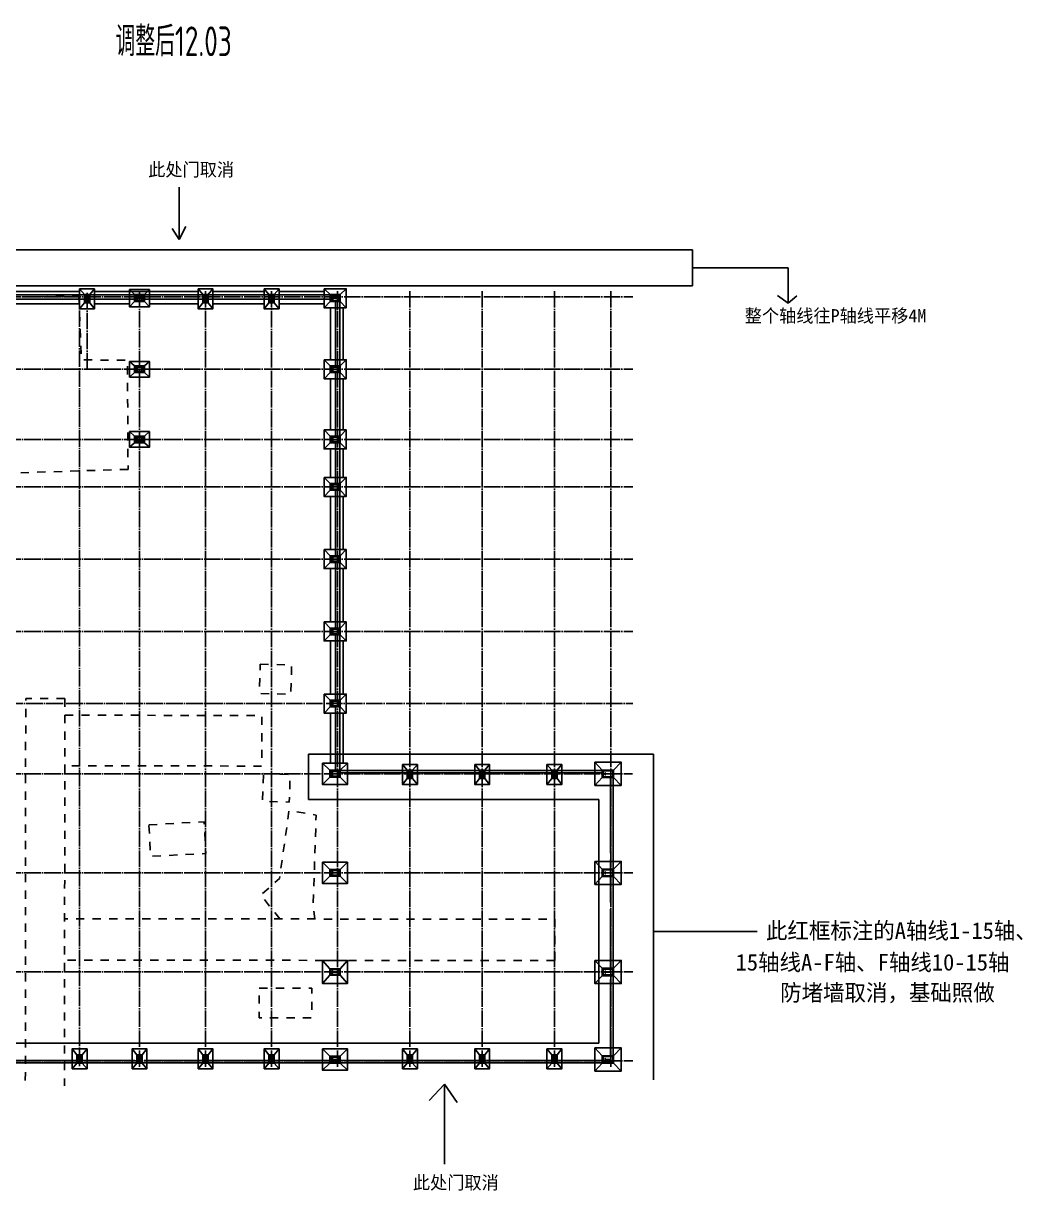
# Model space of a CAD drawing. Extents: x 69728788 to 150676229, y 15322671 to 43663798.
# Drawn here: x 75398821 to 75519835, y 20829631 to 20970999 of the extents above; entities that cross this region are included whole.
import ezdxf

# ---------------------------------------------------------------- set-up
doc = ezdxf.new("R2010")
doc.units = 0
doc.header["$LTSCALE"] = 1000
doc.header["$MEASUREMENT"] = 0
doc.linetypes.add('DOTE', pattern=[2.42, 2, -0.2, 0.02, -0.2])
doc.linetypes.add('X6', pattern=[2, 1, -1])
doc.layers.get('0').update_dxf_attribs({"linetype": 'CONTINUOUS'})
for name, color, linetype in [('DLSS', 4, 'CONTINUOUS'), ('DOTE', 251, 'DOTE'), ('TEXT', 7, 'CONTINUOUS'), ('WALL', 4, 'CONTINUOUS'), ('基础', 2, 'CONTINUOUS'), ('基础堆坡线', 97, 'CONTINUOUS'), ('填充8#', 8, 'CONTINUOUS'), ('柱', 2, 'CONTINUOUS'), ('钢柱', 3, 'CONTINUOUS')]:
    doc.layers.add(name, color=color, linetype=linetype)
doc.styles.add('TSSD_Rein', font='atssdeng.shx', dxfattribs={"width": 0.7, "bigfont": 'atssdchn.shx'})

msp = doc.modelspace()

# ---------------------------------------------------------------- linework, layer by layer
at = {"color": 7}
for p, q in [((75417709.9, 20951174.3), (75417709.9, 20944835)), ((75417709.9, 20944835), (75416853.2, 20946148.5)), ((75417709.9, 20944835), (75418509.4, 20946377)), ((75449840.4, 20842512.1), (75447975.5, 20840530.7)), ((75449840.4, 20842512.1), (75449840.4, 20832835.3)), ((75449840.4, 20842512.1), (75451355.6, 20840297.6))]:
    msp.add_line(p, q, dxfattribs=at)
at = {"color": 1}
for p, q in [((75479851.3, 20943574), (75354671.3, 20943574)), ((75479851.3, 20939224.2), (75479851.3, 20943574)), ((75479851.3, 20941399.1), (75491436.3, 20941399.1)), ((75491436.3, 20941399.1), (75491436.3, 20937113.4)), ((75354671.3, 20939224.2), (75479851.3, 20939224.2)), ((75491436.3, 20937113.4), (75490156.9, 20938033.6)), ((75491436.3, 20937113.4), (75492475.6, 20937993.7)), ((75433347.6, 20877012.1), (75433347.6, 20882479.1)), ((75433347.6, 20882479.1), (75475121, 20882479.1)), ((75475121, 20882479.1), (75475121, 20843071.5)), ((75468512.4, 20877012.1), (75433347.6, 20877012.1)), ((75468512.4, 20847477.3), (75468512.4, 20877012.1)), ((75475121, 20861020.9), (75487686.5, 20861020.9)), ((75360326.8, 20847477.3), (75468512.4, 20847477.3))]:
    msp.add_line(p, q, dxfattribs=at)
at = {"layer": 'DLSS', "linetype": 'X6', "flags": 128}
for points, elevation in [([(75411498.6, 20916987), (75394751.5, 20916458.8), (75394858.1, 20937812.9), (75405546, 20937950)], 364.1), ([(75405546, 20937950), (75405853.9, 20930251), (75411421.7, 20930193), (75411498.6, 20916987)], 364.1), ([(75403846, 20889226.6), (75399105.7, 20889236.5), (75399059.4, 20842327.5)], 10528), ([(75403846, 20889226.6), (75403799.7, 20842322.9)], 10029.7), ([(75403844, 20887217.5), (75427709.3, 20887167.4), (75427696.4, 20881055.1), (75403838, 20881078.6)], 6628.9), ([(75429888.9, 20862534.1), (75427571.1, 20865440.1), (75429847.3, 20867422.2), (75430991.6, 20875639.1), (75434280.4, 20875124.3), (75433926.7, 20864373.6), (75434110.8, 20862530)], 10021.8), ([(75463190.4, 20857493.7), (75463195.3, 20862501.3), (75403819.7, 20862559.9)], 10021.8), ([(75463176.6, 20857493.7), (75403814.8, 20857552.2)], 10018.6)]:
    msp.add_lwpolyline(points, dxfattribs=dict(at, elevation=elevation))
for points, elevation in [([(75427501.3, 20893389.7), (75431314.4, 20893285.7), (75431216.6, 20889746.4), (75427404.8, 20889850.6)], 9257.3), ([(75427898.9, 20880137.8), (75431136.6, 20880029.7), (75431026.1, 20876686.1), (75427792.7, 20876794.3)], 9259.3), ([(75414031.4, 20873938.2), (75420721.2, 20874305.2), (75420922.6, 20870464.3), (75414234.9, 20870112.5)], 9519.3), ([(75427396.9, 20854171.8), (75433746, 20854165.5), (75433742.4, 20850571.1), (75427393.4, 20850577.4)], 8818.5)]:
    msp.add_lwpolyline(points, close=True, dxfattribs=dict(at, elevation=elevation))
at = {"layer": 'DOTE'}
for p, q in [((75405631.7, 20844695.7), (75405631.7, 20938695.7)), ((75406531.7, 20929112.7), (75406531.7, 20938445.7)), ((75412882.1, 20844612.7), (75412882.1, 20938612.7)), ((75420882.1, 20844612.7), (75420882.1, 20938612.7)), ((75428882.1, 20844612.7), (75428882.1, 20938612.7)), ((75436882.1, 20844612.7), (75436882.1, 20938612.7)), ((75445632.1, 20844612.7), (75445632.1, 20938612.7)), ((75454382.1, 20844612.7), (75454382.1, 20938612.7)), ((75463132.1, 20844612.7), (75463132.1, 20938612.7)), ((75469982.1, 20844612.7), (75469982.1, 20938612.7)), ((75362632.1, 20937862.7), (75472632.1, 20937862.7)), ((75362632.1, 20929112.7), (75472632.1, 20929112.7)), ((75362632.1, 20920612.7), (75472632.1, 20920612.7)), ((75362632.1, 20914862.7), (75472632.1, 20914862.7)), ((75362632.1, 20906112.7), (75472632.1, 20906112.7)), ((75362632.1, 20897362.7), (75472632.1, 20897362.7)), ((75362882.1, 20888612.7), (75472632.1, 20888612.7)), ((75362632.1, 20880112.7), (75472607.1, 20880112.7)), ((75362632.1, 20868112.7), (75472632.1, 20868112.7)), ((75362632.1, 20856112.7), (75472632.1, 20856112.7)), ((75362632.1, 20845362.7), (75472632.1, 20845362.7))]:
    msp.add_line(p, q, dxfattribs=at)
at = {"layer": 'WALL'}
for p, q in [((75364732.1, 20938112.7), (75437132.1, 20938112.7)), ((75394031.7, 20938512.7), (75405631.7, 20938512.7)), ((75407431.7, 20938512.7), (75419982.1, 20938512.7)), ((75421782.1, 20938512.7), (75427982.1, 20938512.7)), ((75429782.1, 20938512.7), (75435232.1, 20938512.7)), ((75394031.7, 20937012.7), (75405631.7, 20937012.7)), ((75394106.7, 20937612.7), (75406256.7, 20937612.7)), ((75406806.7, 20937612.7), (75412332.1, 20937612.7)), ((75407431.7, 20937012.7), (75411682.1, 20937012.7)), ((75413432.1, 20937612.7), (75420607.1, 20937612.7)), ((75414082.1, 20937012.7), (75419982.1, 20937012.7)), ((75421157.1, 20937612.7), (75428607.1, 20937612.7)), ((75421782.1, 20937012.7), (75427982.1, 20937012.7)), ((75429157.1, 20937612.7), (75435982.1, 20937612.7)), ((75429782.1, 20937012.7), (75435232.1, 20937012.7)), ((75436632.1, 20929462.7), (75436632.1, 20937362.7)), ((75437132.1, 20880512.7), (75437132.1, 20937312.7)), ((75436032.1, 20930262.7), (75436032.1, 20936562.7)), ((75437532.1, 20930262.7), (75437532.1, 20936562.7)), ((75436632.1, 20920962.7), (75436632.1, 20928762.7)), ((75436032.1, 20921762.7), (75436032.1, 20927962.7)), ((75437532.1, 20921762.7), (75437532.1, 20927962.7)), ((75436632.1, 20915212.7), (75436632.1, 20920262.7)), ((75436032.1, 20916012.7), (75436032.1, 20919462.7)), ((75437532.1, 20916012.7), (75437532.1, 20919462.7)), ((75436632.1, 20906462.7), (75436632.1, 20914512.7)), ((75436032.1, 20907262.7), (75436032.1, 20913712.7)), ((75437532.1, 20907262.7), (75437532.1, 20913712.7)), ((75436632.1, 20897712.7), (75436632.1, 20905762.7)), ((75436032.1, 20898512.7), (75436032.1, 20904962.7)), ((75437532.1, 20898512.7), (75437532.1, 20904962.7)), ((75436032.1, 20889762.7), (75436032.1, 20896212.7)), ((75436632.1, 20888962.7), (75436632.1, 20897012.7)), ((75437532.1, 20889762.7), (75437532.1, 20896212.7)), ((75436032.1, 20881412.7), (75436032.1, 20887462.7)), ((75436632.1, 20880512.7), (75436632.1, 20888262.7)), ((75437532.1, 20881412.7), (75437532.1, 20887462.7)), ((75437132.1, 20880512.7), (75470232.1, 20880512.7)), ((75437132.1, 20880212.7), (75445357.1, 20880212.7)), ((75445907.1, 20880212.7), (75454107.1, 20880212.7)), ((75454657.1, 20880212.7), (75462857.1, 20880212.7)), ((75463407.1, 20880212.7), (75468912.1, 20880212.7)), ((75469932.1, 20870512.7), (75469932.1, 20879712.7)), ((75470232.1, 20845912.7), (75470232.1, 20879712.7)), ((75469932.1, 20864512.7), (75469932.1, 20869712.7)), ((75469932.1, 20856012.7), (75469932.1, 20863712.7)), ((75469932.1, 20850212.7), (75469932.1, 20855212.7)), ((75469932.1, 20845912.7), (75469932.1, 20850212.7)), ((75364732.1, 20845112.7), (75468962.1, 20845112.7)), ((75397606.7, 20845412.7), (75405356.7, 20845412.7)), ((75405906.7, 20845412.7), (75412332.1, 20845412.7)), ((75413432.1, 20845412.7), (75420607.1, 20845412.7)), ((75421157.1, 20845412.7), (75428607.1, 20845412.7)), ((75429157.1, 20845412.7), (75435982.1, 20845412.7)), ((75437132.1, 20845412.7), (75445357.1, 20845412.7)), ((75445907.1, 20845412.7), (75454107.1, 20845412.7)), ((75454657.1, 20845412.7), (75462857.1, 20845412.7)), ((75463407.1, 20845412.7), (75468962.1, 20845412.7))]:
    msp.add_line(p, q, dxfattribs=at)
at = {"layer": '基础'}
for points in [[(75405631.7, 20938837.7), (75407431.7, 20938837.7), (75407431.7, 20936437.7), (75405631.7, 20936437.7)], [(75411682.1, 20938762.7), (75414082.1, 20938762.7), (75414082.1, 20936662.7), (75411682.1, 20936662.7)], [(75419982.1, 20938837.7), (75421782.1, 20938837.7), (75421782.1, 20936437.7), (75419982.1, 20936437.7)], [(75427982.1, 20938837.7), (75429782.1, 20938837.7), (75429782.1, 20936437.7), (75427982.1, 20936437.7)], [(75435232.1, 20938862.7), (75437932.1, 20938862.7), (75437932.1, 20936562.7), (75435232.1, 20936562.7)], [(75411682.1, 20930062.7), (75414082.1, 20930062.7), (75414082.1, 20928162.7), (75411682.1, 20928162.7)], [(75435232.1, 20930262.7), (75437932.1, 20930262.7), (75437932.1, 20927962.7), (75435232.1, 20927962.7)], [(75411682.1, 20921562.7), (75414082.1, 20921562.7), (75414082.1, 20919662.7), (75411682.1, 20919662.7)], [(75435232.1, 20921762.7), (75437932.1, 20921762.7), (75437932.1, 20919462.7), (75435232.1, 20919462.7)], [(75435232.1, 20916012.7), (75437932.1, 20916012.7), (75437932.1, 20913712.7), (75435232.1, 20913712.7)], [(75435232.1, 20907262.7), (75437932.1, 20907262.7), (75437932.1, 20904962.7), (75435232.1, 20904962.7)], [(75435232.1, 20898512.7), (75437932.1, 20898512.7), (75437932.1, 20896212.7), (75435232.1, 20896212.7)], [(75435232.1, 20889762.7), (75437932.1, 20889762.7), (75437932.1, 20887462.7), (75435232.1, 20887462.7)], [(75468032.1, 20881512.7), (75471232.1, 20881512.7), (75471232.1, 20878712.7), (75468032.1, 20878712.7)], [(75435057.1, 20881412.7), (75438057.1, 20881412.7), (75438057.1, 20878812.7), (75435057.1, 20878812.7)], [(75444732.1, 20881237.7), (75446532.1, 20881237.7), (75446532.1, 20878837.7), (75444732.1, 20878837.7)], [(75453482.1, 20881237.7), (75455282.1, 20881237.7), (75455282.1, 20878837.7), (75453482.1, 20878837.7)], [(75462232.1, 20881237.7), (75464032.1, 20881237.7), (75464032.1, 20878837.7), (75462232.1, 20878837.7)], [(75435057.1, 20869412.7), (75438057.1, 20869412.7), (75438057.1, 20866812.7), (75435057.1, 20866812.7)], [(75468032.1, 20869512.7), (75471232.1, 20869512.7), (75471232.1, 20866712.7), (75468032.1, 20866712.7)], [(75435057.1, 20857512.7), (75438057.1, 20857512.7), (75438057.1, 20854712.7), (75435057.1, 20854712.7)], [(75468032.1, 20857512.7), (75471232.1, 20857512.7), (75471232.1, 20854712.7), (75468032.1, 20854712.7)], [(75404731.7, 20844387.7), (75406531.7, 20844387.7), (75406531.7, 20846787.7), (75404731.7, 20846787.7)], [(75411982.1, 20844387.7), (75413782.1, 20844387.7), (75413782.1, 20846787.7), (75411982.1, 20846787.7)], [(75419982.1, 20844387.7), (75421782.1, 20844387.7), (75421782.1, 20846787.7), (75419982.1, 20846787.7)], [(75427982.1, 20844387.7), (75429782.1, 20844387.7), (75429782.1, 20846787.7), (75427982.1, 20846787.7)], [(75435057.1, 20846812.7), (75438057.1, 20846812.7), (75438057.1, 20844212.7), (75435057.1, 20844212.7)], [(75444732.1, 20844387.7), (75446532.1, 20844387.7), (75446532.1, 20846787.7), (75444732.1, 20846787.7)], [(75453482.1, 20844387.7), (75455282.1, 20844387.7), (75455282.1, 20846787.7), (75453482.1, 20846787.7)], [(75462232.1, 20844387.7), (75464032.1, 20844387.7), (75464032.1, 20846787.7), (75462232.1, 20846787.7)], [(75468032.1, 20846912.7), (75471232.1, 20846912.7), (75471232.1, 20844112.7), (75468032.1, 20844112.7)]]:
    msp.add_lwpolyline(points, close=True, dxfattribs=at)
at = {"layer": '基础堆坡线'}
for p, q in [((75406206.7, 20938162.7), (75405631.7, 20938837.7)), ((75406853.3, 20938162.7), (75407431.7, 20938837.7)), ((75412282.1, 20938162.7), (75411682.1, 20938762.7)), ((75413482.1, 20938162.7), (75414082.1, 20938762.7)), ((75420557.1, 20938162.7), (75419982.1, 20938837.7)), ((75421203.7, 20938162.7), (75421782.1, 20938837.7)), ((75428557.1, 20938162.7), (75427982.1, 20938837.7)), ((75429203.7, 20938162.7), (75429782.1, 20938837.7)), ((75435982.1, 20938162.7), (75435232.1, 20938862.7)), ((75437182.1, 20938162.7), (75437932.1, 20938862.7)), ((75406206.7, 20937137.7), (75405631.7, 20936437.7)), ((75406856.7, 20937137.7), (75407431.7, 20936437.7)), ((75412282.1, 20937312.7), (75411682.1, 20936662.7)), ((75413482.1, 20937312.7), (75414082.1, 20936662.7)), ((75420557.1, 20937137.7), (75419982.1, 20936437.7)), ((75421207.1, 20937137.7), (75421782.1, 20936437.7)), ((75428557.1, 20937137.7), (75427982.1, 20936437.7)), ((75429207.1, 20937137.7), (75429782.1, 20936437.7)), ((75435982.1, 20937312.7), (75435232.1, 20936562.7)), ((75437182.1, 20937312.7), (75437932.1, 20936562.7)), ((75412282.1, 20929512.7), (75411682.1, 20930062.7)), ((75413482.1, 20929512.7), (75414082.1, 20930062.7)), ((75435982.1, 20929512.7), (75435232.1, 20930262.7)), ((75437182.1, 20929512.7), (75437932.1, 20930262.7)), ((75412282.1, 20928712.7), (75411682.1, 20928162.7)), ((75413482.1, 20928712.7), (75414082.1, 20928162.7)), ((75435982.1, 20928712.7), (75435232.1, 20927962.7)), ((75437182.1, 20928712.7), (75437932.1, 20927962.7)), ((75412282.1, 20921012.7), (75411682.1, 20921562.7)), ((75413482.1, 20921012.7), (75414082.1, 20921562.7)), ((75435982.1, 20921012.7), (75435232.1, 20921762.7)), ((75437182.1, 20921012.7), (75437932.1, 20921762.7)), ((75412282.1, 20920212.7), (75411682.1, 20919662.7)), ((75413482.1, 20920212.7), (75414082.1, 20919662.7)), ((75435982.1, 20920212.7), (75435232.1, 20919462.7)), ((75437182.1, 20920212.7), (75437932.1, 20919462.7)), ((75435982.1, 20915262.7), (75435232.1, 20916012.7)), ((75437182.1, 20915262.7), (75437932.1, 20916012.7)), ((75435982.1, 20914462.7), (75435232.1, 20913712.7)), ((75437182.1, 20914462.7), (75437932.1, 20913712.7)), ((75435982.1, 20906512.7), (75435232.1, 20907262.7)), ((75437182.1, 20906512.7), (75437932.1, 20907262.7)), ((75435982.1, 20905712.7), (75435232.1, 20904962.7)), ((75437182.1, 20905712.7), (75437932.1, 20904962.7)), ((75435982.1, 20897762.7), (75435232.1, 20898512.7)), ((75437182.1, 20897762.7), (75437932.1, 20898512.7)), ((75435982.1, 20896962.7), (75435232.1, 20896212.7)), ((75437182.1, 20896962.7), (75437932.1, 20896212.7)), ((75435982.1, 20889012.7), (75435232.1, 20889762.7)), ((75437182.1, 20889012.7), (75437932.1, 20889762.7)), ((75435982.1, 20888212.7), (75435232.1, 20887462.7)), ((75437182.1, 20888212.7), (75437932.1, 20887462.7)), ((75468912.1, 20880567.7), (75468032.1, 20881517.7)), ((75470276.7, 20880562.7), (75471232.1, 20881512.7)), ((75435932.1, 20880562.7), (75435057.1, 20881412.7)), ((75437182.1, 20880562.7), (75438057.1, 20881412.7)), ((75445307.1, 20880562.7), (75444732.1, 20881237.7)), ((75445953.7, 20880562.7), (75446532.1, 20881237.7)), ((75454057.1, 20880562.7), (75453482.1, 20881237.7)), ((75454703.7, 20880562.7), (75455282.1, 20881237.7)), ((75462807.1, 20880562.7), (75462232.1, 20881237.7)), ((75463453.7, 20880562.7), (75464032.1, 20881237.7)), ((75435932.1, 20879712.7), (75435057.1, 20878812.7)), ((75437182.1, 20879712.7), (75438057.1, 20878812.7)), ((75445307.1, 20879537.7), (75444732.1, 20878837.7)), ((75445957.1, 20879537.7), (75446532.1, 20878837.7)), ((75454057.1, 20879537.7), (75453482.1, 20878837.7)), ((75454707.1, 20879537.7), (75455282.1, 20878837.7)), ((75462807.1, 20879537.7), (75462232.1, 20878837.7)), ((75463457.1, 20879537.7), (75464032.1, 20878837.7)), ((75468918.1, 20879662.7), (75468032.1, 20878712.7)), ((75470282.1, 20879667.3), (75471232.1, 20878712.7)), ((75435932.1, 20868512.7), (75435057.1, 20869412.7)), ((75437182.1, 20868512.7), (75438057.1, 20869412.7)), ((75468912.1, 20868567.7), (75468032.1, 20869517.7)), ((75470276.7, 20868562.7), (75471232.1, 20869512.7)), ((75435932.1, 20867712.7), (75435057.1, 20866812.7)), ((75437182.1, 20867712.7), (75438057.1, 20866812.7)), ((75468918.1, 20867662.7), (75468032.1, 20866712.7)), ((75470282.1, 20867667.3), (75471232.1, 20866712.7)), ((75435932.1, 20856512.7), (75435057.1, 20857512.7)), ((75437182.1, 20856512.7), (75438057.1, 20857512.7)), ((75468912.1, 20856567.7), (75468032.1, 20857517.7)), ((75470276.7, 20856562.7), (75471232.1, 20857512.7)), ((75435932.1, 20855712.7), (75435057.1, 20854712.7)), ((75437182.1, 20855712.7), (75438057.1, 20854712.7)), ((75468918.1, 20855662.7), (75468032.1, 20854712.7)), ((75470282.1, 20855667.3), (75471232.1, 20854712.7)), ((75405306.7, 20846087.7), (75404731.7, 20846787.7)), ((75405956.7, 20846087.7), (75406531.7, 20846787.7)), ((75412557.1, 20846087.7), (75411982.1, 20846787.7)), ((75413207.1, 20846087.7), (75413782.1, 20846787.7)), ((75420557.1, 20846087.7), (75419982.1, 20846787.7)), ((75421207.1, 20846087.7), (75421782.1, 20846787.7)), ((75428557.1, 20846087.7), (75427982.1, 20846787.7)), ((75429207.1, 20846087.7), (75429782.1, 20846787.7)), ((75435932.1, 20845912.7), (75435057.1, 20846812.7)), ((75437182.1, 20845912.7), (75438057.1, 20846812.7)), ((75445307.1, 20846087.7), (75444732.1, 20846787.7)), ((75445957.1, 20846087.7), (75446532.1, 20846787.7)), ((75454057.1, 20846087.7), (75453482.1, 20846787.7)), ((75454707.1, 20846087.7), (75455282.1, 20846787.7)), ((75462807.1, 20846087.7), (75462232.1, 20846787.7)), ((75463457.1, 20846087.7), (75464032.1, 20846787.7)), ((75468912.1, 20845967.7), (75468032.1, 20846917.7)), ((75470276.7, 20845962.7), (75471232.1, 20846912.7)), ((75405306.7, 20845062.7), (75404731.7, 20844387.7)), ((75405953.3, 20845062.7), (75406531.7, 20844387.7)), ((75412557.1, 20845062.7), (75411982.1, 20844387.7)), ((75413203.7, 20845062.7), (75413782.1, 20844387.7)), ((75420557.1, 20845062.7), (75419982.1, 20844387.7)), ((75421203.7, 20845062.7), (75421782.1, 20844387.7)), ((75428557.1, 20845062.7), (75427982.1, 20844387.7)), ((75429203.7, 20845062.7), (75429782.1, 20844387.7)), ((75435932.1, 20845062.7), (75435057.1, 20844212.7)), ((75437182.1, 20845062.7), (75438057.1, 20844212.7)), ((75445307.1, 20845062.7), (75444732.1, 20844387.7)), ((75445953.7, 20845062.7), (75446532.1, 20844387.7)), ((75454057.1, 20845062.7), (75453482.1, 20844387.7)), ((75454703.7, 20845062.7), (75455282.1, 20844387.7)), ((75462807.1, 20845062.7), (75462232.1, 20844387.7)), ((75463453.7, 20845062.7), (75464032.1, 20844387.7)), ((75468918.1, 20845062.7), (75468032.1, 20844112.7)), ((75470282.1, 20845067.3), (75471232.1, 20844112.7))]:
    msp.add_line(p, q, dxfattribs=at)
for points in [[(75406206.7, 20937137.7), (75406206.7, 20937637.7), (75406206.7, 20938162.7), (75406531.7, 20938162.7), (75406856.7, 20938162.7), (75406856.7, 20937637.7), (75406856.7, 20937137.7)], [(75412282.1, 20937312.7), (75412882.1, 20937312.7), (75413482.1, 20937312.7), (75413482.1, 20937712.7), (75413482.1, 20938162.7), (75412882.1, 20938162.7), (75412282.1, 20938162.7)], [(75420557.1, 20937137.7), (75420557.1, 20937637.7), (75420557.1, 20938162.7), (75420882.1, 20938162.7), (75421207.1, 20938162.7), (75421207.1, 20937637.7), (75421207.1, 20937137.7)], [(75428557.1, 20937137.7), (75428557.1, 20937637.7), (75428557.1, 20938162.7), (75428882.1, 20938162.7), (75429207.1, 20938162.7), (75429207.1, 20937637.7), (75429207.1, 20937137.7)], [(75435982.1, 20937312.7), (75436582.1, 20937312.7), (75437182.1, 20937312.7), (75437182.1, 20937712.7), (75437182.1, 20938162.7), (75436582.1, 20938162.7), (75435982.1, 20938162.7)], [(75412282.1, 20928712.7), (75412882.1, 20928712.7), (75413482.1, 20928712.7), (75413482.1, 20929112.7), (75413482.1, 20929512.7), (75412882.1, 20929512.7), (75412282.1, 20929512.7)], [(75435982.1, 20928712.7), (75436582.1, 20928712.7), (75437182.1, 20928712.7), (75437182.1, 20929112.7), (75437182.1, 20929512.7), (75436582.1, 20929512.7), (75435982.1, 20929512.7)], [(75412282.1, 20920212.7), (75412882.1, 20920212.7), (75413482.1, 20920212.7), (75413482.1, 20920612.7), (75413482.1, 20921012.7), (75412882.1, 20921012.7), (75412282.1, 20921012.7)], [(75435982.1, 20920212.7), (75436582.1, 20920212.7), (75437182.1, 20920212.7), (75437182.1, 20920612.7), (75437182.1, 20921012.7), (75436582.1, 20921012.7), (75435982.1, 20921012.7)], [(75435982.1, 20914462.7), (75436582.1, 20914462.7), (75437182.1, 20914462.7), (75437182.1, 20914862.7), (75437182.1, 20915262.7), (75436582.1, 20915262.7), (75435982.1, 20915262.7)], [(75435982.1, 20905712.7), (75436582.1, 20905712.7), (75437182.1, 20905712.7), (75437182.1, 20906112.7), (75437182.1, 20906512.7), (75436582.1, 20906512.7), (75435982.1, 20906512.7)], [(75435982.1, 20896962.7), (75436582.1, 20896962.7), (75437182.1, 20896962.7), (75437182.1, 20897362.7), (75437182.1, 20897762.7), (75436582.1, 20897762.7), (75435982.1, 20897762.7)], [(75435982.1, 20888212.7), (75436582.1, 20888212.7), (75437182.1, 20888212.7), (75437182.1, 20888612.7), (75437182.1, 20889012.7), (75436582.1, 20889012.7), (75435982.1, 20889012.7)], [(75435932.1, 20879712.7), (75436582.1, 20879712.7), (75437182.1, 20879712.7), (75437182.1, 20880112.7), (75437182.1, 20880562.7), (75436582.1, 20880562.7), (75435932.1, 20880562.7)], [(75445307.1, 20879537.7), (75445307.1, 20880037.7), (75445307.1, 20880562.7), (75445632.1, 20880562.7), (75445957.1, 20880562.7), (75445957.1, 20880037.7), (75445957.1, 20879537.7)], [(75454057.1, 20879537.7), (75454057.1, 20880037.7), (75454057.1, 20880562.7), (75454382.1, 20880562.7), (75454707.1, 20880562.7), (75454707.1, 20880037.7), (75454707.1, 20879537.7)], [(75462807.1, 20879537.7), (75462807.1, 20880037.7), (75462807.1, 20880562.7), (75463132.1, 20880562.7), (75463457.1, 20880562.7), (75463457.1, 20880037.7), (75463457.1, 20879537.7)], [(75468912.1, 20879662.7), (75469632.1, 20879662.7), (75470282.1, 20879662.7), (75470282.1, 20880112.7), (75470282.1, 20880562.7), (75469632.1, 20880562.7), (75468912.1, 20880562.7)], [(75435932.1, 20867712.7), (75436582.1, 20867712.7), (75437182.1, 20867712.7), (75437182.1, 20868112.7), (75437182.1, 20868512.7), (75436582.1, 20868512.7), (75435932.1, 20868512.7)], [(75468912.1, 20867662.7), (75469632.1, 20867662.7), (75470282.1, 20867662.7), (75470282.1, 20868112.7), (75470282.1, 20868562.7), (75469632.1, 20868562.7), (75468912.1, 20868562.7)], [(75435932.1, 20855712.7), (75436582.1, 20855712.7), (75437182.1, 20855712.7), (75437182.1, 20856112.7), (75437182.1, 20856512.7), (75436582.1, 20856512.7), (75435932.1, 20856512.7)], [(75468912.1, 20855662.7), (75469632.1, 20855662.7), (75470282.1, 20855662.7), (75470282.1, 20856112.7), (75470282.1, 20856562.7), (75469632.1, 20856562.7), (75468912.1, 20856562.7)], [(75405306.7, 20846087.7), (75405306.7, 20845587.7), (75405306.7, 20845062.7), (75405631.7, 20845062.7), (75405956.7, 20845062.7), (75405956.7, 20845587.7), (75405956.7, 20846087.7)], [(75412557.1, 20846087.7), (75412557.1, 20845587.7), (75412557.1, 20845062.7), (75412882.1, 20845062.7), (75413207.1, 20845062.7), (75413207.1, 20845587.7), (75413207.1, 20846087.7)], [(75420557.1, 20846087.7), (75420557.1, 20845587.7), (75420557.1, 20845062.7), (75420882.1, 20845062.7), (75421207.1, 20845062.7), (75421207.1, 20845587.7), (75421207.1, 20846087.7)], [(75428557.1, 20846087.7), (75428557.1, 20845587.7), (75428557.1, 20845062.7), (75428882.1, 20845062.7), (75429207.1, 20845062.7), (75429207.1, 20845587.7), (75429207.1, 20846087.7)], [(75435932.1, 20845062.7), (75436582.1, 20845062.7), (75437182.1, 20845062.7), (75437182.1, 20845512.7), (75437182.1, 20845912.7), (75436582.1, 20845912.7), (75435932.1, 20845912.7)], [(75445307.1, 20846087.7), (75445307.1, 20845587.7), (75445307.1, 20845062.7), (75445632.1, 20845062.7), (75445957.1, 20845062.7), (75445957.1, 20845587.7), (75445957.1, 20846087.7)], [(75454057.1, 20846087.7), (75454057.1, 20845587.7), (75454057.1, 20845062.7), (75454382.1, 20845062.7), (75454707.1, 20845062.7), (75454707.1, 20845587.7), (75454707.1, 20846087.7)], [(75462807.1, 20846087.7), (75462807.1, 20845587.7), (75462807.1, 20845062.7), (75463132.1, 20845062.7), (75463457.1, 20845062.7), (75463457.1, 20845587.7), (75463457.1, 20846087.7)], [(75468912.1, 20845062.7), (75469632.1, 20845062.7), (75470282.1, 20845062.7), (75470282.1, 20845512.7), (75470282.1, 20845962.7), (75469632.1, 20845962.7), (75468912.1, 20845962.7)]]:
    msp.add_lwpolyline(points, close=True, dxfattribs=at)
at = {"layer": '填充8#'}
for points in [[(75406331.7, 20937292.7), (75406331.7, 20937637.7), (75406331.7, 20937982.7), (75406531.7, 20937982.7), (75406731.7, 20937982.7), (75406731.7, 20937637.7), (75406731.7, 20937292.7), (75406331.7, 20937292.7)], [(75412442.1, 20937482.7), (75412882.1, 20937482.7), (75413322.1, 20937482.7), (75413322.1, 20937712.7), (75413322.1, 20937942.7), (75412882.1, 20937942.7), (75412442.1, 20937942.7), (75412442.1, 20937482.7)], [(75420682.1, 20937292.7), (75420682.1, 20937637.7), (75420682.1, 20937982.7), (75420882.1, 20937982.7), (75421082.1, 20937982.7), (75421082.1, 20937637.7), (75421082.1, 20937292.7), (75420682.1, 20937292.7)], [(75428682.1, 20937292.7), (75428682.1, 20937637.7), (75428682.1, 20937982.7), (75428882.1, 20937982.7), (75429082.1, 20937982.7), (75429082.1, 20937637.7), (75429082.1, 20937292.7), (75428682.1, 20937292.7)], [(75436117.1, 20937447.7), (75436582.1, 20937447.7), (75437047.1, 20937447.7), (75437047.1, 20937712.7), (75437047.1, 20937977.7), (75436582.1, 20937977.7), (75436117.1, 20937977.7), (75436117.1, 20937447.7)], [(75412442.1, 20928882.7), (75412882.1, 20928882.7), (75413322.1, 20928882.7), (75413322.1, 20929112.7), (75413322.1, 20929342.7), (75412882.1, 20929342.7), (75412442.1, 20929342.7), (75412442.1, 20928882.7)], [(75436117.1, 20928847.7), (75436582.1, 20928847.7), (75437047.1, 20928847.7), (75437047.1, 20929112.7), (75437047.1, 20929377.7), (75436582.1, 20929377.7), (75436117.1, 20929377.7), (75436117.1, 20928847.7)], [(75412442.1, 20920382.7), (75412882.1, 20920382.7), (75413322.1, 20920382.7), (75413322.1, 20920612.7), (75413322.1, 20920842.7), (75412882.1, 20920842.7), (75412442.1, 20920842.7), (75412442.1, 20920382.7)], [(75436117.1, 20920347.7), (75436582.1, 20920347.7), (75437047.1, 20920347.7), (75437047.1, 20920612.7), (75437047.1, 20920877.7), (75436582.1, 20920877.7), (75436117.1, 20920877.7), (75436117.1, 20920347.7)], [(75436117.1, 20914597.7), (75436582.1, 20914597.7), (75437047.1, 20914597.7), (75437047.1, 20914862.7), (75437047.1, 20915127.7), (75436582.1, 20915127.7), (75436117.1, 20915127.7), (75436117.1, 20914597.7)], [(75436117.1, 20905847.7), (75436582.1, 20905847.7), (75437047.1, 20905847.7), (75437047.1, 20906112.7), (75437047.1, 20906377.7), (75436582.1, 20906377.7), (75436117.1, 20906377.7), (75436117.1, 20905847.7)], [(75436117.1, 20897097.7), (75436582.1, 20897097.7), (75437047.1, 20897097.7), (75437047.1, 20897362.7), (75437047.1, 20897627.7), (75436582.1, 20897627.7), (75436117.1, 20897627.7), (75436117.1, 20897097.7)], [(75436117.1, 20888347.7), (75436582.1, 20888347.7), (75437047.1, 20888347.7), (75437047.1, 20888612.7), (75437047.1, 20888877.7), (75436582.1, 20888877.7), (75436117.1, 20888877.7), (75436117.1, 20888347.7)], [(75436047.1, 20879822.7), (75436557.1, 20879822.7), (75437067.1, 20879822.7), (75437067.1, 20880112.7), (75437067.1, 20880402.7), (75436557.1, 20880402.7), (75436047.1, 20880402.7), (75436047.1, 20879822.7)], [(75445432.1, 20879692.7), (75445432.1, 20880037.7), (75445432.1, 20880382.7), (75445632.1, 20880382.7), (75445832.1, 20880382.7), (75445832.1, 20880037.7), (75445832.1, 20879692.7), (75445432.1, 20879692.7)], [(75454182.1, 20879692.7), (75454182.1, 20880037.7), (75454182.1, 20880382.7), (75454382.1, 20880382.7), (75454582.1, 20880382.7), (75454582.1, 20880037.7), (75454582.1, 20879692.7), (75454182.1, 20879692.7)], [(75462932.1, 20879692.7), (75462932.1, 20880037.7), (75462932.1, 20880382.7), (75463132.1, 20880382.7), (75463332.1, 20880382.7), (75463332.1, 20880037.7), (75463332.1, 20879692.7), (75462932.1, 20879692.7)], [(75469052.1, 20879757.7), (75469632.1, 20879757.7), (75470212.1, 20879757.7), (75470212.1, 20880112.7), (75470212.1, 20880467.7), (75469632.1, 20880467.7), (75469052.1, 20880467.7), (75469052.1, 20879757.7)], [(75436047.1, 20867822.7), (75436557.1, 20867822.7), (75437067.1, 20867822.7), (75437067.1, 20868112.7), (75437067.1, 20868402.7), (75436557.1, 20868402.7), (75436047.1, 20868402.7), (75436047.1, 20867822.7)], [(75469052.1, 20867757.7), (75469632.1, 20867757.7), (75470212.1, 20867757.7), (75470212.1, 20868112.7), (75470212.1, 20868467.7), (75469632.1, 20868467.7), (75469052.1, 20868467.7), (75469052.1, 20867757.7)], [(75436047.1, 20855822.7), (75436557.1, 20855822.7), (75437067.1, 20855822.7), (75437067.1, 20856112.7), (75437067.1, 20856402.7), (75436557.1, 20856402.7), (75436047.1, 20856402.7), (75436047.1, 20855822.7)], [(75469052.1, 20855757.7), (75469632.1, 20855757.7), (75470212.1, 20855757.7), (75470212.1, 20856112.7), (75470212.1, 20856467.7), (75469632.1, 20856467.7), (75469052.1, 20856467.7), (75469052.1, 20855757.7)], [(75405431.7, 20845932.7), (75405431.7, 20845587.7), (75405431.7, 20845242.7), (75405631.7, 20845242.7), (75405831.7, 20845242.7), (75405831.7, 20845587.7), (75405831.7, 20845932.7), (75405431.7, 20845932.7)], [(75412682.1, 20845932.7), (75412682.1, 20845587.7), (75412682.1, 20845242.7), (75412882.1, 20845242.7), (75413082.1, 20845242.7), (75413082.1, 20845587.7), (75413082.1, 20845932.7), (75412682.1, 20845932.7)], [(75420682.1, 20845932.7), (75420682.1, 20845587.7), (75420682.1, 20845242.7), (75420882.1, 20845242.7), (75421082.1, 20845242.7), (75421082.1, 20845587.7), (75421082.1, 20845932.7), (75420682.1, 20845932.7)], [(75428682.1, 20845932.7), (75428682.1, 20845587.7), (75428682.1, 20845242.7), (75428882.1, 20845242.7), (75429082.1, 20845242.7), (75429082.1, 20845587.7), (75429082.1, 20845932.7), (75428682.1, 20845932.7)], [(75436047.1, 20845222.7), (75436557.1, 20845222.7), (75437067.1, 20845222.7), (75437067.1, 20845512.7), (75437067.1, 20845802.7), (75436557.1, 20845802.7), (75436047.1, 20845802.7), (75436047.1, 20845222.7)], [(75445432.1, 20845932.7), (75445432.1, 20845587.7), (75445432.1, 20845242.7), (75445632.1, 20845242.7), (75445832.1, 20845242.7), (75445832.1, 20845587.7), (75445832.1, 20845932.7), (75445432.1, 20845932.7)], [(75454182.1, 20845932.7), (75454182.1, 20845587.7), (75454182.1, 20845242.7), (75454382.1, 20845242.7), (75454582.1, 20845242.7), (75454582.1, 20845587.7), (75454582.1, 20845932.7), (75454182.1, 20845932.7)], [(75462932.1, 20845932.7), (75462932.1, 20845587.7), (75462932.1, 20845242.7), (75463132.1, 20845242.7), (75463332.1, 20845242.7), (75463332.1, 20845587.7), (75463332.1, 20845932.7), (75462932.1, 20845932.7)], [(75469052.1, 20845157.7), (75469632.1, 20845157.7), (75470212.1, 20845157.7), (75470212.1, 20845512.7), (75470212.1, 20845867.7), (75469632.1, 20845867.7), (75469052.1, 20845867.7), (75469052.1, 20845157.7)]]:
    msp.add_lwpolyline(points, dxfattribs=at)
at = {"layer": '柱'}
for points in [[(75406256.7, 20937187.7), (75406256.7, 20937637.7), (75406256.7, 20938112.7), (75406531.7, 20938112.7), (75406806.7, 20938112.7), (75406806.7, 20937637.7), (75406806.7, 20937187.7)], [(75412332.1, 20937362.7), (75412882.1, 20937362.7), (75413432.1, 20937362.7), (75413432.1, 20937712.7), (75413432.1, 20938112.7), (75412882.1, 20938112.7), (75412332.1, 20938112.7)], [(75420607.1, 20937187.7), (75420607.1, 20937637.7), (75420607.1, 20938112.7), (75420882.1, 20938112.7), (75421157.1, 20938112.7), (75421157.1, 20937637.7), (75421157.1, 20937187.7)], [(75428607.1, 20937187.7), (75428607.1, 20937637.7), (75428607.1, 20938112.7), (75428882.1, 20938112.7), (75429157.1, 20938112.7), (75429157.1, 20937637.7), (75429157.1, 20937187.7)], [(75436032.1, 20937362.7), (75436582.1, 20937362.7), (75437132.1, 20937362.7), (75437132.1, 20937712.7), (75437132.1, 20938112.7), (75436582.1, 20938112.7), (75436032.1, 20938112.7)], [(75412332.1, 20928762.7), (75412882.1, 20928762.7), (75413432.1, 20928762.7), (75413432.1, 20929112.7), (75413432.1, 20929462.7), (75412882.1, 20929462.7), (75412332.1, 20929462.7)], [(75436032.1, 20928762.7), (75436582.1, 20928762.7), (75437132.1, 20928762.7), (75437132.1, 20929112.7), (75437132.1, 20929462.7), (75436582.1, 20929462.7), (75436032.1, 20929462.7)], [(75412332.1, 20920262.7), (75412882.1, 20920262.7), (75413432.1, 20920262.7), (75413432.1, 20920612.7), (75413432.1, 20920962.7), (75412882.1, 20920962.7), (75412332.1, 20920962.7)], [(75436032.1, 20920262.7), (75436582.1, 20920262.7), (75437132.1, 20920262.7), (75437132.1, 20920612.7), (75437132.1, 20920962.7), (75436582.1, 20920962.7), (75436032.1, 20920962.7)], [(75436032.1, 20914512.7), (75436582.1, 20914512.7), (75437132.1, 20914512.7), (75437132.1, 20914862.7), (75437132.1, 20915212.7), (75436582.1, 20915212.7), (75436032.1, 20915212.7)], [(75436032.1, 20905762.7), (75436582.1, 20905762.7), (75437132.1, 20905762.7), (75437132.1, 20906112.7), (75437132.1, 20906462.7), (75436582.1, 20906462.7), (75436032.1, 20906462.7)], [(75436032.1, 20897012.7), (75436582.1, 20897012.7), (75437132.1, 20897012.7), (75437132.1, 20897362.7), (75437132.1, 20897712.7), (75436582.1, 20897712.7), (75436032.1, 20897712.7)], [(75436032.1, 20888262.7), (75436582.1, 20888262.7), (75437132.1, 20888262.7), (75437132.1, 20888612.7), (75437132.1, 20888962.7), (75436582.1, 20888962.7), (75436032.1, 20888962.7)], [(75435982.1, 20879762.7), (75436582.1, 20879762.7), (75437132.1, 20879762.7), (75437132.1, 20880112.7), (75437132.1, 20880512.7), (75436582.1, 20880512.7), (75435982.1, 20880512.7)], [(75445357.1, 20879587.7), (75445357.1, 20880037.7), (75445357.1, 20880512.7), (75445632.1, 20880512.7), (75445907.1, 20880512.7), (75445907.1, 20880037.7), (75445907.1, 20879587.7)], [(75454107.1, 20879587.7), (75454107.1, 20880037.7), (75454107.1, 20880512.7), (75454382.1, 20880512.7), (75454657.1, 20880512.7), (75454657.1, 20880037.7), (75454657.1, 20879587.7)], [(75462857.1, 20879587.7), (75462857.1, 20880037.7), (75462857.1, 20880512.7), (75463132.1, 20880512.7), (75463407.1, 20880512.7), (75463407.1, 20880037.7), (75463407.1, 20879587.7)], [(75468962.1, 20879712.7), (75469632.1, 20879712.7), (75470232.1, 20879712.7), (75470232.1, 20880112.7), (75470232.1, 20880512.7), (75469632.1, 20880512.7), (75468962.1, 20880512.7)], [(75435982.1, 20867762.7), (75436582.1, 20867762.7), (75437132.1, 20867762.7), (75437132.1, 20868112.7), (75437132.1, 20868462.7), (75436582.1, 20868462.7), (75435982.1, 20868462.7)], [(75468962.1, 20867712.7), (75469632.1, 20867712.7), (75470232.1, 20867712.7), (75470232.1, 20868112.7), (75470232.1, 20868512.7), (75469632.1, 20868512.7), (75468962.1, 20868512.7)], [(75435982.1, 20855762.7), (75436582.1, 20855762.7), (75437132.1, 20855762.7), (75437132.1, 20856112.7), (75437132.1, 20856462.7), (75436582.1, 20856462.7), (75435982.1, 20856462.7)], [(75468962.1, 20855712.7), (75469632.1, 20855712.7), (75470232.1, 20855712.7), (75470232.1, 20856112.7), (75470232.1, 20856512.7), (75469632.1, 20856512.7), (75468962.1, 20856512.7)], [(75405356.7, 20846037.7), (75405356.7, 20845587.7), (75405356.7, 20845112.7), (75405631.7, 20845112.7), (75405906.7, 20845112.7), (75405906.7, 20845587.7), (75405906.7, 20846037.7)], [(75412607.1, 20846037.7), (75412607.1, 20845587.7), (75412607.1, 20845112.7), (75412882.1, 20845112.7), (75413157.1, 20845112.7), (75413157.1, 20845587.7), (75413157.1, 20846037.7)], [(75420607.1, 20846037.7), (75420607.1, 20845587.7), (75420607.1, 20845112.7), (75420882.1, 20845112.7), (75421157.1, 20845112.7), (75421157.1, 20845587.7), (75421157.1, 20846037.7)], [(75428607.1, 20846037.7), (75428607.1, 20845587.7), (75428607.1, 20845112.7), (75428882.1, 20845112.7), (75429157.1, 20845112.7), (75429157.1, 20845587.7), (75429157.1, 20846037.7)], [(75435982.1, 20845112.7), (75436582.1, 20845112.7), (75437132.1, 20845112.7), (75437132.1, 20845512.7), (75437132.1, 20845862.7), (75436582.1, 20845862.7), (75435982.1, 20845862.7)], [(75445357.1, 20846037.7), (75445357.1, 20845587.7), (75445357.1, 20845112.7), (75445632.1, 20845112.7), (75445907.1, 20845112.7), (75445907.1, 20845587.7), (75445907.1, 20846037.7)], [(75454107.1, 20846037.7), (75454107.1, 20845587.7), (75454107.1, 20845112.7), (75454382.1, 20845112.7), (75454657.1, 20845112.7), (75454657.1, 20845587.7), (75454657.1, 20846037.7)], [(75462857.1, 20846037.7), (75462857.1, 20845587.7), (75462857.1, 20845112.7), (75463132.1, 20845112.7), (75463407.1, 20845112.7), (75463407.1, 20845587.7), (75463407.1, 20846037.7)], [(75468962.1, 20845112.7), (75469632.1, 20845112.7), (75470232.1, 20845112.7), (75470232.1, 20845512.7), (75470232.1, 20845912.7), (75469632.1, 20845912.7), (75468962.1, 20845912.7)]]:
    msp.add_lwpolyline(points, close=True, dxfattribs=at)
at = {"layer": '钢柱'}
for points in [[(75406406.7, 20937412.7), (75406656.7, 20937412.7), (75406656.7, 20937422.7), (75406534.7, 20937422.7), (75406534.7, 20937852.7), (75406656.7, 20937852.7), (75406656.7, 20937862.7), (75406406.7, 20937862.7), (75406406.7, 20937852.7), (75406528.7, 20937852.7), (75406528.7, 20937422.7), (75406406.7, 20937422.7)], [(75412582.1, 20937837.7), (75412582.1, 20937587.7), (75412594.1, 20937587.7), (75412594.1, 20937708.7), (75413170.1, 20937708.7), (75413170.1, 20937587.7), (75413182.1, 20937587.7), (75413182.1, 20937837.7), (75413170.1, 20937837.7), (75413170.1, 20937716.7), (75412594.1, 20937716.7), (75412594.1, 20937837.7)], [(75420757.1, 20937412.7), (75421007.1, 20937412.7), (75421007.1, 20937422.7), (75420885.1, 20937422.7), (75420885.1, 20937852.7), (75421007.1, 20937852.7), (75421007.1, 20937862.7), (75420757.1, 20937862.7), (75420757.1, 20937852.7), (75420879.1, 20937852.7), (75420879.1, 20937422.7), (75420757.1, 20937422.7)], [(75428757.1, 20937412.7), (75429007.1, 20937412.7), (75429007.1, 20937422.7), (75428885.1, 20937422.7), (75428885.1, 20937852.7), (75429007.1, 20937852.7), (75429007.1, 20937862.7), (75428757.1, 20937862.7), (75428757.1, 20937852.7), (75428879.1, 20937852.7), (75428879.1, 20937422.7), (75428757.1, 20937422.7)], [(75436282.1, 20937862.7), (75436282.1, 20937562.7), (75436294.1, 20937562.7), (75436294.1, 20937708.7), (75436870.1, 20937708.7), (75436870.1, 20937562.7), (75436882.1, 20937562.7), (75436882.1, 20937862.7), (75436870.1, 20937862.7), (75436870.1, 20937716.7), (75436294.1, 20937716.7), (75436294.1, 20937862.7)], [(75412582.1, 20929237.7), (75412582.1, 20928987.7), (75412594.1, 20928987.7), (75412594.1, 20929108.7), (75413170.1, 20929108.7), (75413170.1, 20928987.7), (75413182.1, 20928987.7), (75413182.1, 20929237.7), (75413170.1, 20929237.7), (75413170.1, 20929116.7), (75412594.1, 20929116.7), (75412594.1, 20929237.7)], [(75436282.1, 20929262.7), (75436282.1, 20928962.7), (75436294.1, 20928962.7), (75436294.1, 20929108.7), (75436870.1, 20929108.7), (75436870.1, 20928962.7), (75436882.1, 20928962.7), (75436882.1, 20929262.7), (75436870.1, 20929262.7), (75436870.1, 20929116.7), (75436294.1, 20929116.7), (75436294.1, 20929262.7)], [(75412582.1, 20920737.7), (75412582.1, 20920487.7), (75412594.1, 20920487.7), (75412594.1, 20920608.7), (75413170.1, 20920608.7), (75413170.1, 20920487.7), (75413182.1, 20920487.7), (75413182.1, 20920737.7), (75413170.1, 20920737.7), (75413170.1, 20920616.7), (75412594.1, 20920616.7), (75412594.1, 20920737.7)], [(75436282.1, 20920762.7), (75436282.1, 20920462.7), (75436294.1, 20920462.7), (75436294.1, 20920608.7), (75436870.1, 20920608.7), (75436870.1, 20920462.7), (75436882.1, 20920462.7), (75436882.1, 20920762.7), (75436870.1, 20920762.7), (75436870.1, 20920616.7), (75436294.1, 20920616.7), (75436294.1, 20920762.7)], [(75436282.1, 20915012.7), (75436282.1, 20914712.7), (75436294.1, 20914712.7), (75436294.1, 20914858.7), (75436870.1, 20914858.7), (75436870.1, 20914712.7), (75436882.1, 20914712.7), (75436882.1, 20915012.7), (75436870.1, 20915012.7), (75436870.1, 20914866.7), (75436294.1, 20914866.7), (75436294.1, 20915012.7)], [(75436282.1, 20906262.7), (75436282.1, 20905962.7), (75436294.1, 20905962.7), (75436294.1, 20906108.7), (75436870.1, 20906108.7), (75436870.1, 20905962.7), (75436882.1, 20905962.7), (75436882.1, 20906262.7), (75436870.1, 20906262.7), (75436870.1, 20906116.7), (75436294.1, 20906116.7), (75436294.1, 20906262.7)], [(75436282.1, 20897512.7), (75436282.1, 20897212.7), (75436294.1, 20897212.7), (75436294.1, 20897358.7), (75436870.1, 20897358.7), (75436870.1, 20897212.7), (75436882.1, 20897212.7), (75436882.1, 20897512.7), (75436870.1, 20897512.7), (75436870.1, 20897366.7), (75436294.1, 20897366.7), (75436294.1, 20897512.7)], [(75436282.1, 20888762.7), (75436282.1, 20888462.7), (75436294.1, 20888462.7), (75436294.1, 20888608.7), (75436870.1, 20888608.7), (75436870.1, 20888462.7), (75436882.1, 20888462.7), (75436882.1, 20888762.7), (75436870.1, 20888762.7), (75436870.1, 20888616.7), (75436294.1, 20888616.7), (75436294.1, 20888762.7)], [(75436232.1, 20880262.7), (75436232.1, 20879962.7), (75436244.1, 20879962.7), (75436244.1, 20880107.7), (75436870.1, 20880107.7), (75436870.1, 20879962.7), (75436882.1, 20879962.7), (75436882.1, 20880262.7), (75436870.1, 20880262.7), (75436870.1, 20880117.7), (75436244.1, 20880117.7), (75436244.1, 20880262.7)], [(75445507.1, 20879812.7), (75445757.1, 20879812.7), (75445757.1, 20879822.7), (75445635.1, 20879822.7), (75445635.1, 20880252.7), (75445757.1, 20880252.7), (75445757.1, 20880262.7), (75445507.1, 20880262.7), (75445507.1, 20880252.7), (75445629.1, 20880252.7), (75445629.1, 20879822.7), (75445507.1, 20879822.7)], [(75454257.1, 20879812.7), (75454507.1, 20879812.7), (75454507.1, 20879822.7), (75454385.1, 20879822.7), (75454385.1, 20880252.7), (75454507.1, 20880252.7), (75454507.1, 20880262.7), (75454257.1, 20880262.7), (75454257.1, 20880252.7), (75454379.1, 20880252.7), (75454379.1, 20879822.7), (75454257.1, 20879822.7)], [(75463007.1, 20879812.7), (75463257.1, 20879812.7), (75463257.1, 20879822.7), (75463135.1, 20879822.7), (75463135.1, 20880252.7), (75463257.1, 20880252.7), (75463257.1, 20880262.7), (75463007.1, 20880262.7), (75463007.1, 20880252.7), (75463129.1, 20880252.7), (75463129.1, 20879822.7), (75463007.1, 20879822.7)], [(75469282.1, 20880262.7), (75469282.1, 20879962.7), (75469296.1, 20879962.7), (75469296.1, 20880107.7), (75469968.1, 20880107.7), (75469968.1, 20879962.7), (75469982.1, 20879962.7), (75469982.1, 20880262.7), (75469968.1, 20880262.7), (75469968.1, 20880117.7), (75469296.1, 20880117.7), (75469296.1, 20880262.7)], [(75436232.1, 20868262.7), (75436232.1, 20867962.7), (75436244.1, 20867962.7), (75436244.1, 20868107.7), (75436870.1, 20868107.7), (75436870.1, 20867962.7), (75436882.1, 20867962.7), (75436882.1, 20868262.7), (75436870.1, 20868262.7), (75436870.1, 20868117.7), (75436244.1, 20868117.7), (75436244.1, 20868262.7)], [(75469282.1, 20868262.7), (75469282.1, 20867962.7), (75469296.1, 20867962.7), (75469296.1, 20868107.7), (75469968.1, 20868107.7), (75469968.1, 20867962.7), (75469982.1, 20867962.7), (75469982.1, 20868262.7), (75469968.1, 20868262.7), (75469968.1, 20868117.7), (75469296.1, 20868117.7), (75469296.1, 20868262.7)], [(75436232.1, 20856262.7), (75436232.1, 20855962.7), (75436244.1, 20855962.7), (75436244.1, 20856107.7), (75436870.1, 20856107.7), (75436870.1, 20855962.7), (75436882.1, 20855962.7), (75436882.1, 20856262.7), (75436870.1, 20856262.7), (75436870.1, 20856117.7), (75436244.1, 20856117.7), (75436244.1, 20856262.7)], [(75469282.1, 20856262.7), (75469282.1, 20855962.7), (75469296.1, 20855962.7), (75469296.1, 20856107.7), (75469968.1, 20856107.7), (75469968.1, 20855962.7), (75469982.1, 20855962.7), (75469982.1, 20856262.7), (75469968.1, 20856262.7), (75469968.1, 20856117.7), (75469296.1, 20856117.7), (75469296.1, 20856262.7)], [(75405506.7, 20845812.7), (75405756.7, 20845812.7), (75405756.7, 20845802.7), (75405634.7, 20845802.7), (75405634.7, 20845372.7), (75405756.7, 20845372.7), (75405756.7, 20845362.7), (75405506.7, 20845362.7), (75405506.7, 20845372.7), (75405628.7, 20845372.7), (75405628.7, 20845802.7), (75405506.7, 20845802.7)], [(75412757.1, 20845812.7), (75413007.1, 20845812.7), (75413007.1, 20845802.7), (75412885.1, 20845802.7), (75412885.1, 20845372.7), (75413007.1, 20845372.7), (75413007.1, 20845362.7), (75412757.1, 20845362.7), (75412757.1, 20845372.7), (75412879.1, 20845372.7), (75412879.1, 20845802.7), (75412757.1, 20845802.7)], [(75420757.1, 20845812.7), (75421007.1, 20845812.7), (75421007.1, 20845802.7), (75420885.1, 20845802.7), (75420885.1, 20845372.7), (75421007.1, 20845372.7), (75421007.1, 20845362.7), (75420757.1, 20845362.7), (75420757.1, 20845372.7), (75420879.1, 20845372.7), (75420879.1, 20845802.7), (75420757.1, 20845802.7)], [(75428757.1, 20845812.7), (75429007.1, 20845812.7), (75429007.1, 20845802.7), (75428885.1, 20845802.7), (75428885.1, 20845372.7), (75429007.1, 20845372.7), (75429007.1, 20845362.7), (75428757.1, 20845362.7), (75428757.1, 20845372.7), (75428879.1, 20845372.7), (75428879.1, 20845802.7), (75428757.1, 20845802.7)], [(75436232.1, 20845662.7), (75436232.1, 20845362.7), (75436244.1, 20845362.7), (75436244.1, 20845507.7), (75436870.1, 20845507.7), (75436870.1, 20845362.7), (75436882.1, 20845362.7), (75436882.1, 20845662.7), (75436870.1, 20845662.7), (75436870.1, 20845517.7), (75436244.1, 20845517.7), (75436244.1, 20845662.7)], [(75445507.1, 20845812.7), (75445757.1, 20845812.7), (75445757.1, 20845802.7), (75445635.1, 20845802.7), (75445635.1, 20845372.7), (75445757.1, 20845372.7), (75445757.1, 20845362.7), (75445507.1, 20845362.7), (75445507.1, 20845372.7), (75445629.1, 20845372.7), (75445629.1, 20845802.7), (75445507.1, 20845802.7)], [(75454257.1, 20845812.7), (75454507.1, 20845812.7), (75454507.1, 20845802.7), (75454385.1, 20845802.7), (75454385.1, 20845372.7), (75454507.1, 20845372.7), (75454507.1, 20845362.7), (75454257.1, 20845362.7), (75454257.1, 20845372.7), (75454379.1, 20845372.7), (75454379.1, 20845802.7), (75454257.1, 20845802.7)], [(75463007.1, 20845812.7), (75463257.1, 20845812.7), (75463257.1, 20845802.7), (75463135.1, 20845802.7), (75463135.1, 20845372.7), (75463257.1, 20845372.7), (75463257.1, 20845362.7), (75463007.1, 20845362.7), (75463007.1, 20845372.7), (75463129.1, 20845372.7), (75463129.1, 20845802.7), (75463007.1, 20845802.7)], [(75469282.1, 20845662.7), (75469282.1, 20845362.7), (75469296.1, 20845362.7), (75469296.1, 20845507.7), (75469968.1, 20845507.7), (75469968.1, 20845362.7), (75469982.1, 20845362.7), (75469982.1, 20845662.7), (75469968.1, 20845662.7), (75469968.1, 20845517.7), (75469296.1, 20845517.7), (75469296.1, 20845662.7)]]:
    msp.add_lwpolyline(points, close=True, dxfattribs=at)

# ---------------------------------------------------------------- texts
at = {"color": 1}
for s, height, p in [('此处门取消', 1600, (75413940.5, 20952487.9)), ('整个轴线往P轴线平移4M', 1600, (75486183, 20934787.4)), ('此红框标注的A轴线1-15轴、', 2000, (75488746.1, 20860123.4)), ('15轴线A-F轴、F轴线10-15轴', 2000, (75485074.7, 20856288.8)), ('防堵墙取消，基础照做', 2000, (75490459.5, 20852617.3)), ('此处门取消', 1600, (75445994.1, 20829807.7))]:
    msp.add_text(s, height=height, dxfattribs=at).set_placement(p)
at = {"layer": 'TEXT', "color": 2, "style": 'TSSD_Rein', "width": 0.7}
msp.add_text('调整后12.03', height=3600, dxfattribs=at).set_placement((75409986.8, 20967024.7, -3670.6))

doc.saveas('drawing.dxf')
